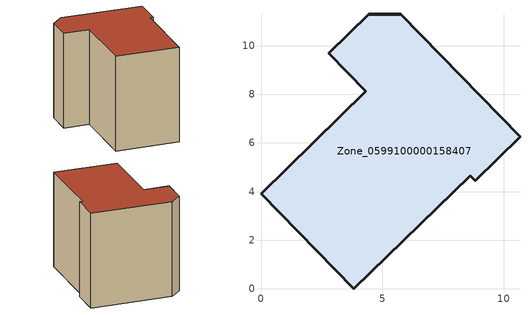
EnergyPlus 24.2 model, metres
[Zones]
Zone_0599100000158407
 floor ground (C_G): 5.76,11.3 10.66,6.26 8.81,4.45 8.61,4.65 3.82,0 0,3.91 4.32,8.12 2.79,9.69 4.43,11.29 z0
 wall outside (C_F): 4.32,8.12 0,3.91 3.82,0 8.61,4.65 8.81,4.45 10.66,6.26 5.76,11.3 4.43,11.29 2.79,9.69 4.32,8.12 z0:8.26
 roof outside (C_R): 4.43,11.29 2.79,9.69 4.32,8.12 0,3.91 3.82,0 8.61,4.65 8.81,4.45 10.66,6.26 5.76,11.3 z8.26
[BUILDING]
Pand.0599100000158407: North Axis=0; Terrain=City; Loads Convergence Tolerance Value=0.04; Temperature Convergence Tolerance Value=0.4; Solar Distribution=FullExterior; Maximum Number of Warmup Days=25; Minimum Number of Warmup Days=1
[Site:Location]
Rotterdam.The.Hague.AP_ZH_NLD Design_Conditions: Latitude=51.96; Longitude=4.45; Time Zone=1; Elevation=-4.5
[SITE:GROUNDTEMPERATURE:BUILDINGSURFACE]
18, 18, 18, 18, 18, 18, 18, 18, 18, 18, 18, 18
[MATERIAL] Thermal Absorptance=0.9; Solar Absorptance=0.7; Visible Absorptance=0.7
Name | Roughness | Thickness | Conductivity | Density | Specific Heat
G.TC.1975-1991 | MediumSmooth | 0.15 | 0.288461 | 540 | 1210
F.TC.1975-1991 | Rough | 0.3 | 0.230769 | 1920 | 840
R.TC.1975-1991 | MediumRough | 0.2 | 0.153846 | 1500 | 1000
[CONSTRUCTION]
C_G: G.TC.1975-1991
C_F: F.TC.1975-1991
C_R: R.TC.1975-1991
[ZONE]
Zone_0599100000158407: Type=1; Multiplier=1; Ceiling Height=Autocalculate; Volume=Autocalculate; Floor Area=autocalculate; Part of Total Floor Area=Yes
[ZONEINFILTRATION:DESIGNFLOWRATE]
Infil_Zone_0599100000158407: Zone or ZoneList or Space or SpaceList=Zone_0599100000158407; Schedule=AlwaysOn; Design Flow Rate Calculation Method=Flow/Area; Flow Rate per Floor Area=0.003; Constant Term Coefficient=1; Temperature Term Coefficient=0; Velocity Term Coefficient=0; Velocity Squared Term Coefficient=0
[HVACTEMPLATE:ZONE:IDEALLOADSAIRSYSTEM]
Zone_0599100000158407: Maximum Heating Supply Air Temperature=50; Minimum Cooling Supply Air Temperature=13; Maximum Heating Supply Air Humidity Ratio=0.0156; Minimum Cooling Supply Air Humidity Ratio=0.0077; Heating Limit=NoLimit; Cooling Limit=NoLimit; Dehumidification Control Type=ConstantSensibleHeatRatio; Cooling Sensible Heat Ratio=0.7; Dehumidification Setpoint=60; Humidification Control Type=None; Humidification Setpoint=30; Outdoor Air Method=None; Outdoor Air Flow Rate per Person=0.00944; Outdoor Air Flow Rate per Zone Floor Area=0; Outdoor Air Flow Rate per Zone=0; Demand Controlled Ventilation Type=None; Outdoor Air Economizer Type=NoEconomizer; Heat Recovery Type=None; Sensible Heat Recovery Effectiveness=0.7; Latent Heat Recovery Effectiveness=0.65
[ZONECONTROL:THERMOSTAT]
ThermostatControl_Zone_0599100000158407: Zone or ZoneList=Zone_0599100000158407; Control Type Schedule=DualSetpointControlType; Control 1=Thermostat_Zone_0599100000158407; Temperature Difference Between Cutout And Setpoint=0
[THERMOSTATSETPOINT:DUALSETPOINT]
Thermostat_Zone_0599100000158407: Heating Setpoint Temperature Schedule=HeatingSetpoint_Zone_0599100000158407; Cooling Setpoint Temperature Schedule=CoolingSetpoint_Zone_0599100000158407
[SCHEDULE:COMPACT]
HeatingSetpoint_Zone_0599100000158407: Through: 12/31, For: AllDays, Until: 24:00, 21
CoolingSetpoint_Zone_0599100000158407: Through: 12/31, For: AllDays, Until: 24:00, 24
DualSetpointControlType: Through: 12/31, For: AllDays, Until: 24:00, 4
AlwaysOn: Through: 12/31, For: AllDays, Until: 24:00, 1
